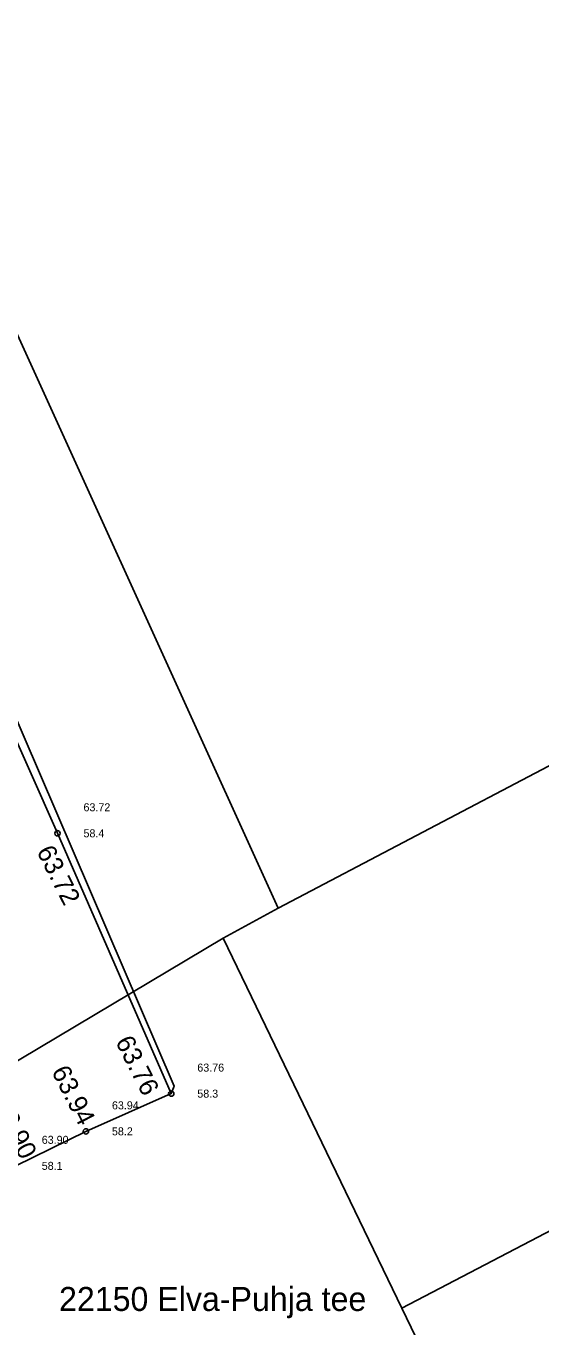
# Model space of a CAD drawing. Extents: x 635055 to 637700, y 6466819 to 6468776.
# Drawn here: x 635578.55 to 635597.84, y 6468315.13 to 6468363.88 of the extents above; entities that cross this region are included whole.
import ezdxf

# ---------------------------------------------------------------- set-up
doc = ezdxf.new("R2010")
doc.units = 0
for name, color, linetype in [('KORGUS-EH2000', 7, 'Continuous'), ('MOOTKORG-EH2000', 7, 'Continuous'), ('MOOTMPUNKT', 7, 'Continuous'), ('MOOTNR', 7, 'Continuous'), ('MOOTPIIR', 7, 'Continuous'), ('PIIR', 7, 'Continuous'), ('TEE', 7, 'Continuous')]:
    doc.layers.add(name, color=color, linetype=linetype)

msp = doc.modelspace()

# ---------------------------------------------------------------- linework, layer by layer
at = {"layer": 'KORGUS-EH2000'}
for centre in [(635579.73, 6468333.627), (635583.993, 6468323.872), (635580.795, 6468322.458)]:
    msp.add_circle(centre, 0.1, dxfattribs=at)
at = {"layer": 'MOOTMPUNKT'}
for centre in [(635579.73, 6468333.627), (635583.993, 6468323.872), (635580.795, 6468322.458)]:
    msp.add_circle(centre, 0.1, dxfattribs=at)
at = {"layer": 'MOOTPIIR'}
msp.add_lwpolyline([(635474.791, 6468282.218), (635492.51, 6468292.057), (635496.032, 6468292.798), (635498.979, 6468293.82), (635504.873, 6468295.143), (635514.676, 6468298.391), (635535.606, 6468304.886), (635555.092, 6468312.163), (635571.09, 6468318.087), (635573.737, 6468318.644), (635576.461, 6468319.656), (635577.72, 6468320.941), (635578.166, 6468321.166), (635580.795, 6468322.458), (635583.993, 6468323.872), (635584.096, 6468324.147), (635575.916, 6468343.182), (635566.293, 6468365.374), (635558.234, 6468386.364), (635549.935, 6468410), (635547.98, 6468416.556), (635540.883, 6468431.02)], dxfattribs=at)
at = {"layer": 'PIIR'}
for points in [[(635507.28, 6468525.2), (635528.78, 6468468.51), (635530.75, 6468462.87), (635533.08, 6468463.77), (635537.43, 6468452.19), (635541.76, 6468440.68), (635559.81, 6468392.64), (635562.79, 6468386.11), (635576.09, 6468357), (635588, 6468330.82), (635585.94, 6468329.7), (635573.49, 6468322.28), (635570.74, 6468320.71), (635564.38, 6468333.93), (635558.41, 6468347.65), (635548.32, 6468369.71), (635541.24, 6468385.17), (635523.63, 6468430.66), (635514.17, 6468456.18), (635516.12, 6468456.85), (635517.54, 6468457.33), (635512.09, 6468471.78), (635493.23, 6468521.75)], [(635749.69, 6468344.99), (635724.02, 6468381.38), (635665.39, 6468353.67), (635662.25, 6468352.19), (635592.63, 6468315.83), (635585.94, 6468329.7), (635588, 6468330.82), (635655.35, 6468366.23), (635718.01, 6468395.85), (635685.89, 6468440.89), (635663.86, 6468471.67), (635656.16, 6468469.54), (635655.08, 6468474.07), (635668.75, 6468479.86), (635697.3, 6468442.87), (635731.16, 6468399.13)], [(635752.13, 6467997.61), (635726.02, 6468033.61), (635706.27, 6468050.66), (635685.26, 6468096.02), (635686.32, 6468096.02), (635659.47, 6468146.57), (635637.45, 6468190.47), (635622.32, 6468223.16), (635604.7, 6468257.46), (635573.49, 6468322.28), (635585.94, 6468329.7), (635592.63, 6468315.83), (635612.06, 6468275.55), (635617.54, 6468264.19), (635630.3, 6468238.49), (635637.07, 6468224.85), (635691.97, 6468115.39), (635705.81, 6468090.79), (635710.3, 6468090.61), (635729, 6468060.69), (635738.5, 6468046.34), (635772.94, 6467998.76)]]:
    msp.add_lwpolyline(points, dxfattribs=at)
for points in [[(635562.79, 6468386.11), (635633.64, 6468417.58), (635655.35, 6468366.23), (635588, 6468330.82), (635576.09, 6468357)], [(635592.63, 6468315.83), (635662.25, 6468352.19), (635665.39, 6468353.67), (635687.3, 6468313.57), (635612.06, 6468275.55)]]:
    msp.add_lwpolyline(points, close=True, dxfattribs=at)
at = {"layer": 'TEE'}
msp.add_lwpolyline([(635540.442, 6468441.632), (635540.28, 6468441.519), (635538.654, 6468437.914), (635538.391, 6468435.752), (635543.132, 6468425.896), (635547.689, 6468416.444), (635550.076, 6468408.65), (635554.065, 6468397.158), (635557.877, 6468386.203), (635562.353, 6468375.261), (635566.666, 6468364.114), (635571.285, 6468353.498), (635575.679, 6468342.75), (635579.73, 6468333.627), (635583.993, 6468323.872)], dxfattribs=at)

# ---------------------------------------------------------------- texts
at = {"layer": 'KORGUS-EH2000'}
for s, p in [('63.72', (635578.933, 6468332.954)), ('63.76', (635581.885, 6468325.821)), ('63.94', (635579.491, 6468324.705)), ('63.90', (635577.309, 6468323.443))]:
    msp.add_text(s, height=0.7, rotation=296.8739, dxfattribs=at).set_placement(p)
at = {"layer": 'MOOTKORG-EH2000'}
for s, p in [('63.72', (635580.705, 6468334.452)), ('63.76', (635584.968, 6468324.697)), ('63.94', (635581.77, 6468323.283)), ('63.90', (635579.141, 6468321.991))]:
    msp.add_text(s, height=0.3, dxfattribs=at).set_placement(p)
at = {"layer": 'MOOTNR'}
for s, p in [('58.4', (635580.705, 6468333.477)), ('58.3', (635584.968, 6468323.722)), ('58.2', (635581.77, 6468322.308)), ('58.1', (635579.141, 6468321.016))]:
    msp.add_text(s, height=0.3, dxfattribs=at).set_placement(p)
at = {"layer": 'PIIR'}
msp.add_text('22150 Elva-Puhja tee', height=0.9, rotation=0, dxfattribs=at).set_placement((635579.789, 6468315.727))

doc.saveas('drawing.dxf')
